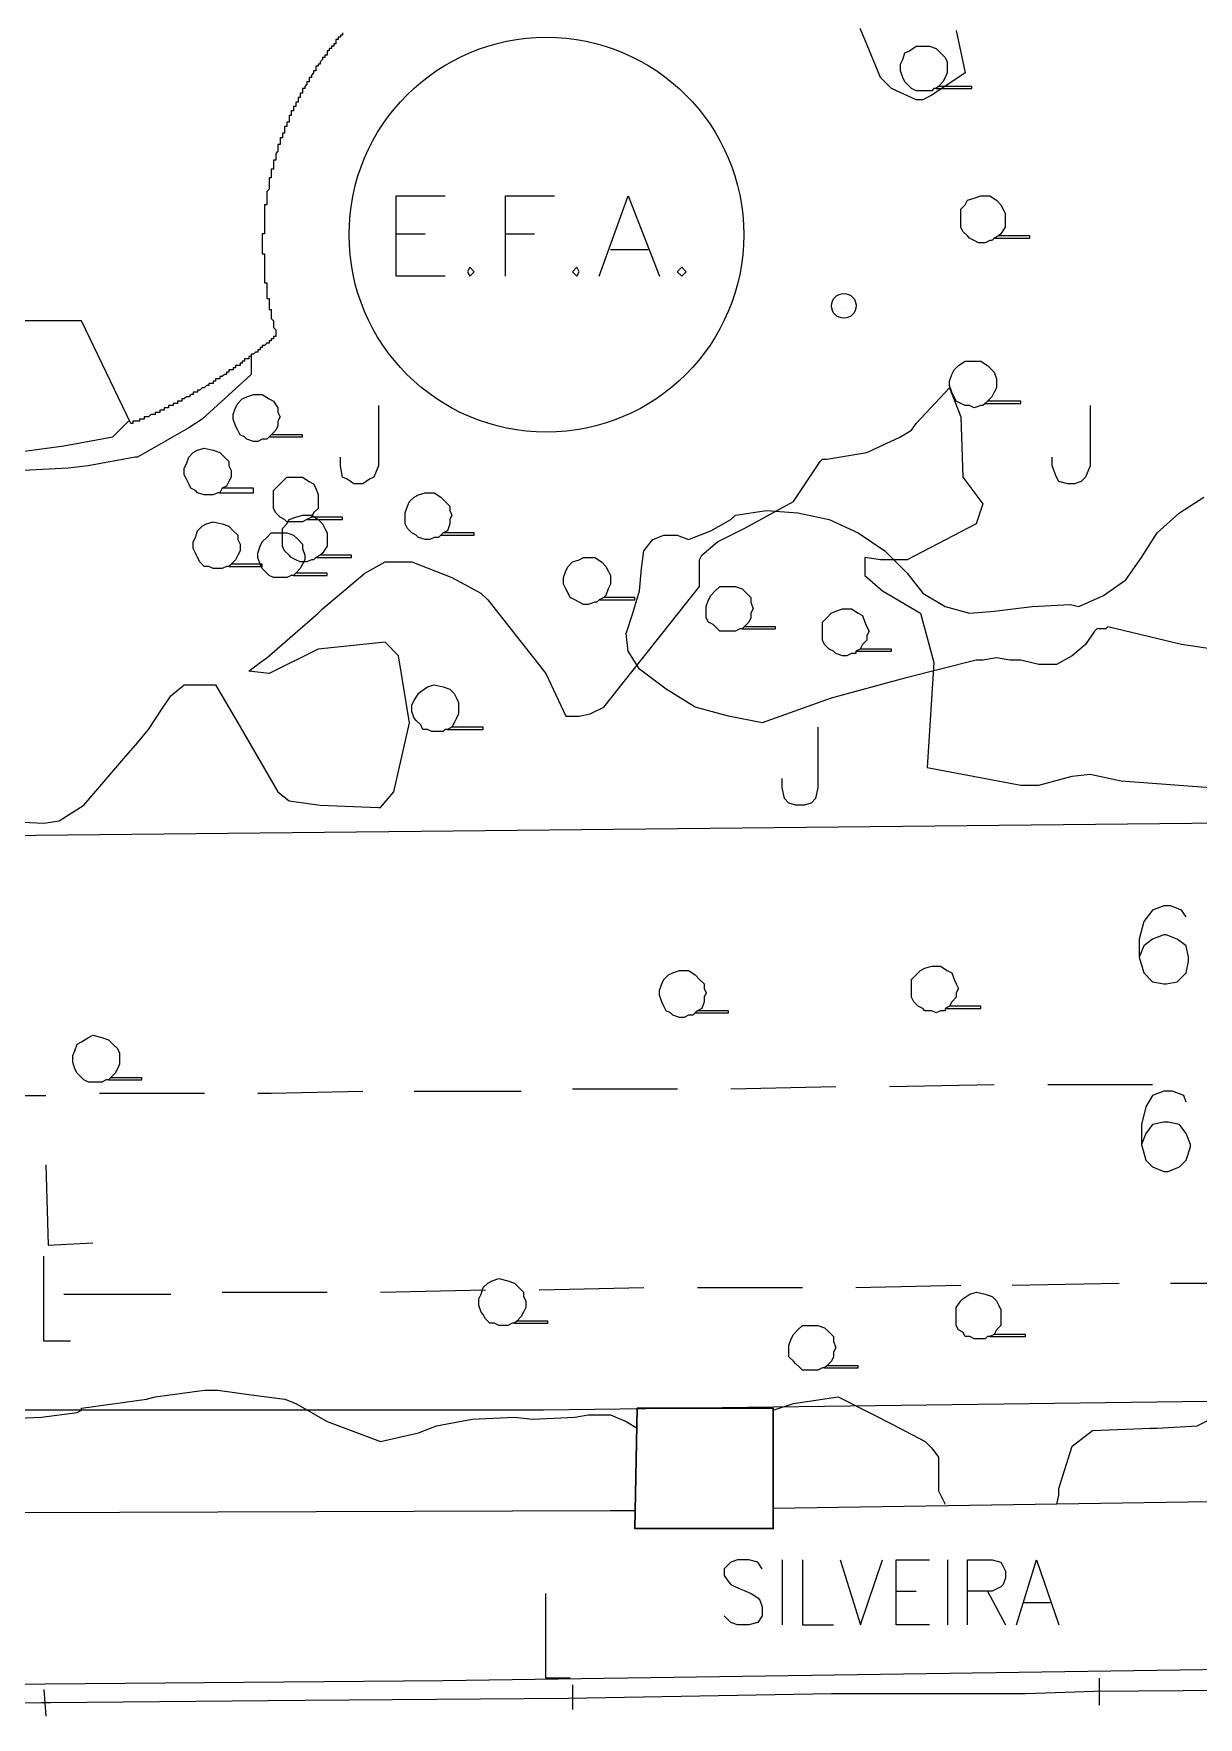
# Model space of a CAD drawing. Extents: x -2391 to 32076, y -11492 to 5852.
# Drawn here: x 4525.4 to 4569.6, y -1384.2 to -1320.3 of the extents above; entities that cross this region are included whole.
import ezdxf

# ---------------------------------------------------------------- set-up
doc = ezdxf.new("R2010")
doc.units = 0
doc.header["$LTSCALE"] = 7
for name, color, linetype in [('ALVE-CT', 3, 'CONTINUOUS'), ('PDF2_A101 - EDIFICACAO', 7, 'CONTINUOUS'), ('PDF2_A124 - MURO', 7, 'CONTINUOUS'), ('PDF2_A142 - PLATAFORMA_BALANCA', 7, 'CONTINUOUS'), ('PDF2_C301 - MEIO_FIO_2D', 7, 'CONTINUOUS'), ('PDF2_C307 - TXT_NOME_LOGRADOURO', 7, 'CONTINUOUS'), ('PDF2_D402 - FERROVIA_2D', 7, 'CONTINUOUS'), ('PDF2_D404 - ESTACAO_FERROVIARIA', 7, 'CONTINUOUS'), ('PDF2_F602 - ARVORE_ISOLADA', 7, 'CONTINUOUS'), ('PDF2_I903 - POSTE', 7, 'CONTINUOUS'), ('PDF2_M1305 - TXT_MALHA_UTM', 7, 'CONTINUOUS'), ('PDF2_N1402 - CURVA_INTERMEDIARIA', 7, 'CONTINUOUS'), ('PDF_A133 - CANTEIRO_JARDIM_ESTUFA', 7, 'CONTINUOUS'), ('PDF_A139 - ESPACO_FISICO_ALTERADO', 7, 'CONTINUOUS'), ('PDF_F602 - ARVORE_ISOLADA', 7, 'CONTINUOUS'), ('PDF_I902 - LUMINARIA', 7, 'CONTINUOUS'), ('PDF_M1305 - TXT_MALHA_UTM', 7, 'CONTINUOUS'), ('PDF_N1402 - CURVA_INTERMEDIARIA', 7, 'CONTINUOUS')]:
    doc.layers.add(name, color=color, linetype=linetype)

msp = doc.modelspace()

# ---------------------------------------------------------------- linework, layer by layer
at = {"layer": 'ALVE-CT'}
msp.add_circle((4550.796, -1271.53), 500, dxfattribs=at)
at = {"layer": 'PDF2_A101 - EDIFICACAO', "lineweight": 30}
msp.add_lwpolyline([(4553.507, -1372.45), (4553.507, -1377.021), (4548.258, -1377.021), (4548.343, -1372.45)], close=True, dxfattribs=at)
at = {"layer": 'PDF2_A124 - MURO', "lineweight": 9}
msp.add_lwpolyline([(4598.211, -1371.942), (4583.563, -1372.026), (4544.787, -1372.534), (4511.006, -1372.534), (4506.349, -1372.704), (4481.627, -1372.958), (4475.531, -1372.958), (4434.807, -1373.381), (4382.484, -1373.804), (4371.224, -1373.974)], dxfattribs=at)
at = {"layer": 'PDF2_A142 - PLATAFORMA_BALANCA', "lineweight": 9}
for points in [[(4548.258, -1376.344), (4547.327, -1376.344), (4521.25, -1376.429), (4446.491, -1377.36), (4409.746, -1377.529), (4409.831, -1383.71), (4413.387, -1384.049), (4459.445, -1383.456), (4540.977, -1382.779), (4582.04, -1382.186), (4629.367, -1381.847), (4634.532, -1381.763), (4634.701, -1375.498), (4633.177, -1375.413), (4628.69, -1375.498), (4608.116, -1375.751)], [(4598.211, -1375.921), (4594.485, -1375.921), (4575.859, -1375.921), (4553.507, -1376.259)]]:
    msp.add_lwpolyline(points, dxfattribs=at)
at = {"layer": 'PDF2_C301 - MEIO_FIO_2D', "lineweight": 9}
for points in [[(4527.939, -1360.512), (4531.918, -1360.512)], [(4533.95, -1360.512), (4534.458, -1360.512), (4537.929, -1360.427)], [(4539.876, -1360.427), (4543.94, -1360.427)], [(4545.888, -1360.342), (4549.867, -1360.342)], [(4551.899, -1360.342), (4555.878, -1360.258)], [(4557.91, -1360.258), (4561.889, -1360.173)], [(4563.921, -1360.173), (4567.9, -1360.173)], [(4521.927, -1360.596), (4525.907, -1360.596)], [(4526.584, -1368.132), (4530.648, -1368.132)], [(4532.595, -1368.047), (4534.458, -1368.047), (4536.574, -1368.047)], [(4538.606, -1368.047), (4542.586, -1367.962)], [(4544.618, -1367.962), (4548.597, -1367.878)], [(4550.629, -1367.878), (4554.608, -1367.878)], [(4556.64, -1367.878), (4560.619, -1367.793)], [(4562.567, -1367.793), (4566.631, -1367.708)], [(4568.578, -1367.708), (4572.642, -1367.708)]]:
    msp.add_lwpolyline(points, dxfattribs=at)
at = {"layer": 'PDF2_C307 - TXT_NOME_LOGRADOURO', "lineweight": 9}
msp.add_lwpolyline([(4525.907, -1363.221), (4525.991, -1366.269), (4527.685, -1366.184)], dxfattribs=at)
at = {"layer": 'PDF2_D402 - FERROVIA_2D', "lineweight": 9}
for points in [[(4644.268, -1382.355), (4629.367, -1382.44), (4610.402, -1382.694), (4595.755, -1382.863), (4594.824, -1382.948), (4585.765, -1383.033), (4575.774, -1383.117), (4565.699, -1383.202), (4563.075, -1383.287), (4555.709, -1383.287), (4545.718, -1383.456), (4535.728, -1383.541), (4526.076, -1383.625), (4525.737, -1383.625), (4515.747, -1383.71)], [(4565.869, -1382.694), (4565.869, -1383.71)], [(4525.822, -1383.117), (4525.907, -1384.133)], [(4545.888, -1382.948), (4545.888, -1383.879)]]:
    msp.add_lwpolyline(points, dxfattribs=at)
at = {"layer": 'PDF2_D404 - ESTACAO_FERROVIARIA', "lineweight": 9}
for points in [[(4553.084, -1378.545), (4552.915, -1378.291), (4552.576, -1378.207), (4552.153, -1378.207), (4551.899, -1378.291), (4551.645, -1378.545), (4551.645, -1378.799), (4551.814, -1379.053), (4551.899, -1379.138), (4552.068, -1379.223), (4552.661, -1379.477), (4552.915, -1379.646), (4552.999, -1379.731), (4553.084, -1379.985), (4553.084, -1380.323), (4552.915, -1380.577), (4552.576, -1380.662), (4552.153, -1380.662), (4551.899, -1380.577), (4551.645, -1380.323)], [(4553.846, -1378.207), (4553.846, -1380.662)], [(4554.608, -1378.207), (4554.608, -1380.662), (4555.793, -1380.662)], [(4556.047, -1378.207), (4556.809, -1380.662), (4557.656, -1378.207)], [(4559.434, -1380.662), (4558.164, -1380.662), (4558.164, -1378.207), (4559.434, -1378.207)], [(4560.111, -1378.207), (4560.111, -1380.662)], [(4560.873, -1380.662), (4560.873, -1378.207), (4561.805, -1378.207), (4562.143, -1378.291), (4562.228, -1378.461), (4562.313, -1378.63), (4562.313, -1378.884), (4562.228, -1379.138), (4562.143, -1379.223), (4561.805, -1379.392), (4560.873, -1379.392)], [(4562.736, -1380.662), (4563.498, -1378.207), (4564.345, -1380.662)], [(4558.164, -1379.392), (4558.926, -1379.392)], [(4561.635, -1379.392), (4562.313, -1380.662)], [(4562.99, -1379.815), (4564.006, -1379.815)]]:
    msp.add_lwpolyline(points, dxfattribs=at)
at = {"layer": 'PDF2_F602 - ARVORE_ISOLADA', "lineweight": 9}
for points in [[(4528.362, -1359.919), (4528.277, -1360.004), (4528.193, -1360.004), (4528.023, -1360.088), (4527.854, -1360.088), (4527.685, -1360.088), (4527.515, -1360.088), (4527.346, -1360.004), (4527.177, -1359.834), (4527.092, -1359.75), (4527.007, -1359.58), (4526.923, -1359.326), (4526.923, -1359.073), (4527.007, -1358.903), (4527.092, -1358.649), (4527.261, -1358.565), (4527.515, -1358.395), (4527.685, -1358.311), (4528.023, -1358.395), (4528.277, -1358.48), (4528.447, -1358.649), (4528.616, -1358.819), (4528.701, -1358.988), (4528.701, -1359.157), (4528.701, -1359.411), (4528.616, -1359.58), (4528.531, -1359.75), (4528.362, -1359.919), (4528.277, -1360.004), (4529.547, -1360.004), (4529.547, -1359.919)], [(4543.771, -1369.148), (4543.686, -1369.232), (4543.602, -1369.232), (4543.432, -1369.317), (4543.263, -1369.317), (4543.094, -1369.317), (4542.924, -1369.232), (4542.755, -1369.232), (4542.586, -1369.063), (4542.501, -1368.894), (4542.416, -1368.809), (4542.332, -1368.555), (4542.332, -1368.301), (4542.416, -1368.132), (4542.501, -1367.878), (4542.67, -1367.708), (4542.84, -1367.624), (4543.094, -1367.539), (4543.432, -1367.624), (4543.686, -1367.708), (4543.856, -1367.878), (4544.025, -1368.047), (4544.025, -1368.216), (4544.11, -1368.386), (4544.11, -1368.64), (4544.025, -1368.809), (4543.94, -1368.978), (4543.771, -1369.148), (4543.686, -1369.232), (4544.956, -1369.232), (4544.956, -1369.148)], [(4561.889, -1369.656), (4561.72, -1369.74), (4561.635, -1369.74), (4561.551, -1369.825), (4561.381, -1369.825), (4561.127, -1369.825), (4560.958, -1369.74), (4560.789, -1369.74), (4560.704, -1369.571), (4560.535, -1369.486), (4560.45, -1369.317), (4560.45, -1369.063), (4560.45, -1368.809), (4560.45, -1368.64), (4560.619, -1368.386), (4560.704, -1368.301), (4560.958, -1368.132), (4561.212, -1368.047), (4561.551, -1368.132), (4561.805, -1368.216), (4561.974, -1368.386), (4562.059, -1368.555), (4562.143, -1368.724), (4562.143, -1368.894), (4562.143, -1369.148), (4562.143, -1369.317), (4561.974, -1369.486), (4561.889, -1369.656), (4561.72, -1369.74), (4563.075, -1369.74), (4563.075, -1369.656)], [(4555.539, -1370.841), (4555.455, -1370.926), (4555.37, -1370.926), (4555.201, -1371.01), (4555.031, -1371.01), (4554.862, -1371.01), (4554.608, -1371.01), (4554.523, -1370.926), (4554.354, -1370.756), (4554.269, -1370.672), (4554.1, -1370.502), (4554.1, -1370.248), (4554.1, -1370.079), (4554.185, -1369.825), (4554.269, -1369.656), (4554.439, -1369.486), (4554.608, -1369.317), (4554.862, -1369.317), (4555.201, -1369.317), (4555.455, -1369.402), (4555.624, -1369.571), (4555.793, -1369.74), (4555.793, -1369.91), (4555.878, -1370.164), (4555.793, -1370.333), (4555.793, -1370.502), (4555.709, -1370.672), (4555.539, -1370.841), (4555.455, -1370.926), (4556.725, -1370.926), (4556.725, -1370.841)]]:
    msp.add_lwpolyline(points, close=True, dxfattribs=at)
at = {"layer": 'PDF2_I903 - POSTE', "lineweight": 9}
for points in [[(4526.838, -1369.91), (4525.822, -1369.91), (4525.822, -1366.692)], [(4545.803, -1382.694), (4544.872, -1382.694), (4544.872, -1379.477)]]:
    msp.add_lwpolyline(points, dxfattribs=at)
at = {"layer": 'PDF2_M1305 - TXT_MALHA_UTM', "lineweight": 9}
msp.add_lwpolyline([(4569.17, -1353.823), (4569.001, -1353.569), (4568.578, -1353.4), (4568.324, -1353.4), (4567.9, -1353.569), (4567.562, -1353.993), (4567.392, -1354.67), (4567.392, -1355.347), (4567.562, -1355.94), (4567.9, -1356.279), (4568.324, -1356.363), (4568.408, -1356.363), (4568.832, -1356.279), (4569.17, -1355.94), (4569.255, -1355.517), (4569.255, -1355.347), (4569.17, -1354.924), (4568.832, -1354.67), (4568.408, -1354.501), (4568.324, -1354.501), (4567.9, -1354.67), (4567.562, -1354.924), (4567.392, -1355.347)], dxfattribs=at)
at = {"layer": 'PDF2_N1402 - CURVA_INTERMEDIARIA', "lineweight": 9}
for points in [[(4521.927, -1372.958), (4525.737, -1372.788), (4527.092, -1372.619), (4527.261, -1372.534), (4527.261, -1372.45), (4529.717, -1372.111), (4530.055, -1372.026), (4531.918, -1371.772), (4532.426, -1371.772), (4533.696, -1371.942), (4534.966, -1372.111), (4535.389, -1372.28), (4536.574, -1372.958), (4538.606, -1373.72), (4540.046, -1373.381), (4540.723, -1373.127), (4542.078, -1372.873), (4543.686, -1372.788), (4544.364, -1372.873), (4545.972, -1372.788), (4546.48, -1372.704), (4547.327, -1372.704), (4547.92, -1372.958), (4548.343, -1373.212)], [(4553.507, -1372.534), (4554.269, -1372.28), (4555.963, -1372.026), (4557.317, -1372.704), (4557.995, -1373.042), (4559.265, -1373.72), (4559.519, -1373.974), (4559.773, -1374.312), (4559.773, -1375.074), (4559.773, -1375.413), (4559.773, -1375.582), (4560.027, -1376.09)], [(4564.26, -1376.09), (4564.345, -1375.751), (4564.345, -1375.498), (4564.853, -1373.889), (4565.615, -1373.296), (4567.816, -1373.212), (4568.07, -1373.212), (4569.594, -1373.127), (4570.61, -1372.619)]]:
    msp.add_lwpolyline(points, dxfattribs=at)
at = {"layer": 'PDF_A133 - CANTEIRO_JARDIM_ESTUFA', "lineweight": 9}
for points in [[(4524.042, -1336.298), (4526.582, -1335.959), (4528.444, -1335.621), (4529.037, -1335.028)], [(4538.519, -1334.435), (4538.519, -1336.721), (4538.35, -1337.145), (4538.181, -1337.229), (4537.927, -1337.399), (4537.588, -1337.399), (4537.334, -1337.229), (4537.165, -1337.145), (4537.08, -1336.721), (4537.08, -1336.383)], [(4565.527, -1334.435), (4565.527, -1336.721), (4565.358, -1337.145), (4565.188, -1337.314), (4564.934, -1337.399), (4564.68, -1337.399), (4564.342, -1337.314), (4564.257, -1337.145), (4564.088, -1336.721), (4564.088, -1336.383)], [(4571.877, -1343.918), (4568.998, -1343.494), (4566.204, -1342.817), (4566.12, -1342.902), (4566.035, -1342.902), (4565.95, -1342.902), (4565.866, -1342.902), (4565.781, -1342.902), (4565.696, -1342.986), (4565.358, -1343.494), (4564.85, -1343.918), (4564.257, -1344.256), (4563.58, -1344.256), (4562.903, -1344.087), (4562.479, -1344.087), (4561.971, -1344.002), (4561.463, -1344.087), (4561.209, -1344.087), (4558.5, -1344.764), (4555.706, -1345.526), (4553.082, -1346.458), (4551.812, -1346.204), (4550.542, -1345.865), (4549.441, -1345.188), (4548.425, -1344.426), (4548.002, -1343.748), (4547.917, -1343.071), (4548.171, -1342.309), (4548.425, -1341.462), (4548.51, -1340.616), (4548.594, -1339.938), (4548.933, -1339.515), (4549.356, -1339.346), (4549.864, -1339.346), (4550.288, -1339.515), (4551.134, -1339.176), (4551.896, -1338.753), (4552.066, -1338.584), (4553.251, -1338.415), (4554.436, -1338.499), (4555.621, -1338.753), (4556.722, -1339.261), (4557.738, -1339.938), (4558.585, -1340.785), (4559.177, -1341.547), (4560.024, -1342.055), (4560.955, -1342.309), (4561.887, -1342.224), (4563.326, -1342.055), (4564.765, -1341.97), (4565.104, -1342.055), (4566.035, -1341.632), (4566.882, -1341.039), (4567.474, -1340.192), (4568.067, -1339.261), (4568.914, -1338.499), (4569.845, -1337.907)], [(4555.198, -1346.627), (4555.198, -1348.913), (4555.113, -1349.336), (4554.944, -1349.505), (4554.69, -1349.59), (4554.351, -1349.59), (4554.098, -1349.505), (4553.928, -1349.336), (4553.844, -1348.913), (4553.844, -1348.574)], [(4594.99, -1350.013), (4497.457, -1351.029)]]:
    msp.add_lwpolyline(points, dxfattribs=at)
at = {"layer": 'PDF_A139 - ESPACO_FISICO_ALTERADO', "lineweight": 9}
for points in [[(4537.165, -1320.296), (4537.165, -1320.381), (4537.08, -1320.381), (4537.08, -1320.466), (4536.995, -1320.466), (4536.995, -1320.55), (4536.911, -1320.55), (4536.911, -1320.635), (4536.911, -1320.72), (4536.826, -1320.72), (4536.826, -1320.804), (4536.741, -1320.804), (4536.741, -1320.889), (4536.657, -1320.889), (4536.657, -1320.974), (4536.572, -1320.974), (4536.572, -1321.058), (4536.572, -1321.143), (4536.487, -1321.143), (4536.487, -1321.228), (4536.403, -1321.228), (4536.403, -1321.312), (4536.318, -1321.397), (4536.318, -1321.482), (4536.233, -1321.482), (4536.233, -1321.566), (4536.149, -1321.566), (4536.149, -1321.651), (4536.149, -1321.736), (4536.064, -1321.736), (4536.064, -1321.82), (4535.979, -1321.905), (4535.979, -1321.99), (4535.895, -1321.99), (4535.895, -1322.074), (4535.895, -1322.159), (4535.81, -1322.159), (4535.81, -1322.244), (4535.725, -1322.328), (4535.725, -1322.413), (4535.641, -1322.413), (4535.641, -1322.498), (4535.641, -1322.582), (4535.556, -1322.582), (4535.556, -1322.667), (4535.556, -1322.752), (4535.471, -1322.752), (4535.471, -1322.836), (4535.471, -1322.921), (4535.387, -1322.921), (4535.387, -1323.006), (4535.387, -1323.09), (4535.302, -1323.09), (4535.302, -1323.175), (4535.302, -1323.26), (4535.217, -1323.26), (4535.217, -1323.344), (4535.217, -1323.429), (4535.133, -1323.429), (4535.133, -1323.514), (4535.133, -1323.598), (4535.133, -1323.683), (4535.048, -1323.683), (4535.048, -1323.768), (4535.048, -1323.852), (4534.963, -1323.852), (4534.963, -1323.937), (4534.963, -1324.022), (4534.963, -1324.106), (4534.879, -1324.106), (4534.879, -1324.191), (4534.879, -1324.276), (4534.794, -1324.276), (4534.794, -1324.36), (4534.794, -1324.445), (4534.794, -1324.53), (4534.71, -1324.53), (4534.71, -1324.614), (4534.71, -1324.699), (4534.71, -1324.784), (4534.625, -1324.868), (4534.625, -1324.953), (4534.625, -1325.038), (4534.625, -1325.122), (4534.54, -1325.122), (4534.54, -1325.207), (4534.54, -1325.292), (4534.54, -1325.376), (4534.54, -1325.461), (4534.456, -1325.461), (4534.456, -1325.546), (4534.456, -1325.63), (4534.456, -1325.715), (4534.456, -1325.8), (4534.371, -1325.8), (4534.371, -1325.884), (4534.371, -1325.969), (4534.371, -1326.054), (4534.371, -1326.138), (4534.371, -1326.223), (4534.286, -1326.308), (4534.286, -1326.392), (4534.286, -1326.477), (4534.286, -1326.562), (4534.286, -1326.646), (4534.286, -1326.731), (4534.286, -1326.816), (4534.202, -1326.816), (4534.202, -1326.9), (4534.202, -1326.985), (4534.202, -1327.07), (4534.202, -1327.154), (4534.202, -1327.239), (4534.202, -1327.324), (4534.202, -1327.408), (4534.202, -1327.493), (4534.202, -1327.578), (4534.202, -1327.662), (4534.202, -1327.747), (4534.202, -1327.832), (4534.202, -1327.916), (4534.117, -1327.916), (4534.117, -1328.001), (4534.117, -1328.086), (4534.117, -1328.17), (4534.117, -1328.255), (4534.117, -1328.34), (4534.117, -1328.424), (4534.117, -1328.509), (4534.117, -1328.594), (4534.117, -1328.678), (4534.202, -1328.678), (4534.202, -1328.763), (4534.202, -1328.848), (4534.202, -1328.932), (4534.202, -1329.017), (4534.202, -1329.101), (4534.202, -1329.186), (4534.202, -1329.271), (4534.202, -1329.355), (4534.202, -1329.44), (4534.202, -1329.525), (4534.202, -1329.609), (4534.202, -1329.694), (4534.202, -1329.779), (4534.286, -1329.779), (4534.286, -1329.863), (4534.286, -1329.948), (4534.286, -1330.033), (4534.286, -1330.117), (4534.286, -1330.202), (4534.286, -1330.287), (4534.286, -1330.371), (4534.371, -1330.371), (4534.371, -1330.456), (4534.371, -1330.541), (4534.371, -1330.625), (4534.371, -1330.71), (4534.371, -1330.795), (4534.456, -1330.795), (4534.456, -1330.879), (4534.456, -1330.964), (4534.456, -1331.049), (4534.456, -1331.133), (4534.54, -1331.218), (4534.54, -1331.303), (4534.54, -1331.387), (4534.54, -1331.472), (4534.625, -1331.557), (4534.625, -1331.641), (4534.625, -1331.726), (4534.625, -1331.811), (4534.54, -1331.811), (4534.54, -1331.895), (4534.456, -1331.895), (4534.456, -1331.98), (4534.371, -1331.98), (4534.371, -1332.065), (4534.286, -1332.065), (4534.202, -1332.149), (4534.117, -1332.149), (4534.117, -1332.234), (4534.032, -1332.234), (4534.032, -1332.319), (4533.948, -1332.319), (4533.948, -1332.403), (4533.863, -1332.403), (4533.778, -1332.488), (4533.694, -1332.488), (4533.694, -1332.573), (4533.609, -1332.573), (4533.609, -1332.657), (4533.524, -1332.657), (4533.44, -1332.657), (4533.44, -1332.742), (4533.355, -1332.742), (4533.355, -1332.827), (4533.27, -1332.827), (4533.27, -1332.911), (4533.186, -1332.911), (4533.101, -1332.911), (4533.101, -1332.996), (4533.016, -1332.996), (4533.016, -1333.081), (4532.932, -1333.081), (4532.847, -1333.081), (4532.847, -1333.165), (4532.762, -1333.165), (4532.762, -1333.25), (4532.678, -1333.25), (4532.593, -1333.335), (4532.508, -1333.335), (4532.508, -1333.419), (4532.424, -1333.419), (4532.339, -1333.419), (4532.339, -1333.504), (4532.254, -1333.504), (4532.254, -1333.589), (4532.17, -1333.589), (4532.085, -1333.589), (4532.085, -1333.673), (4532, -1333.673), (4531.916, -1333.758), (4531.831, -1333.758), (4531.746, -1333.843), (4531.662, -1333.843), (4531.662, -1333.927), (4531.577, -1333.927), (4531.492, -1333.927), (4531.492, -1334.012), (4531.408, -1334.012), (4531.323, -1334.097), (4531.238, -1334.097), (4531.154, -1334.181), (4531.069, -1334.181), (4531.069, -1334.266), (4530.984, -1334.266), (4530.9, -1334.266), (4530.9, -1334.351), (4530.815, -1334.351), (4530.73, -1334.351), (4530.73, -1334.435), (4530.646, -1334.435), (4530.561, -1334.435), (4530.561, -1334.52), (4530.476, -1334.52), (4530.392, -1334.52), (4530.392, -1334.605), (4530.307, -1334.605), (4530.222, -1334.605), (4530.222, -1334.689), (4530.138, -1334.689), (4530.053, -1334.689), (4530.053, -1334.774), (4529.968, -1334.774), (4529.884, -1334.774), (4529.799, -1334.859), (4529.714, -1334.859), (4529.63, -1334.859), (4529.63, -1334.943), (4529.545, -1334.943), (4529.46, -1334.943), (4529.46, -1335.028), (4529.376, -1335.028), (4529.291, -1335.028), (4529.206, -1335.028), (4529.206, -1335.113), (4529.122, -1335.113), (4527.259, -1331.218), (4521.079, -1331.218)], [(4541.059, -1329.525), (4539.197, -1329.525), (4539.197, -1326.477), (4541.059, -1326.477)], [(4543.345, -1329.525), (4543.345, -1326.477), (4545.208, -1326.477)], [(4546.901, -1329.525), (4548.002, -1326.477), (4549.187, -1329.525)], [(4539.197, -1327.916), (4540.297, -1327.916)], [(4543.345, -1327.916), (4544.446, -1327.916)], [(4547.324, -1328.509), (4548.764, -1328.509)]]:
    msp.add_lwpolyline(points, dxfattribs=at)
for points in [[(4541.991, -1329.186), (4541.906, -1329.355), (4541.991, -1329.525), (4542.16, -1329.355)], [(4546.054, -1329.186), (4545.885, -1329.355), (4546.054, -1329.525), (4546.139, -1329.355)], [(4550.034, -1329.186), (4549.864, -1329.355), (4550.034, -1329.525), (4550.203, -1329.355)]]:
    msp.add_lwpolyline(points, close=True, dxfattribs=at)
msp.add_circle((4544.897, -1327.953), 7.488, dxfattribs=at)
at = {"layer": 'PDF_F602 - ARVORE_ISOLADA', "lineweight": 9}
for points in [[(4559.77, -1322.328), (4559.685, -1322.413), (4559.601, -1322.413), (4559.516, -1322.498), (4559.262, -1322.498), (4559.093, -1322.498), (4558.923, -1322.498), (4558.754, -1322.413), (4558.585, -1322.244), (4558.5, -1322.159), (4558.415, -1321.99), (4558.331, -1321.736), (4558.331, -1321.482), (4558.415, -1321.312), (4558.5, -1321.058), (4558.669, -1320.974), (4558.923, -1320.804), (4559.093, -1320.804), (4559.431, -1320.804), (4559.685, -1320.889), (4559.855, -1321.058), (4560.024, -1321.228), (4560.109, -1321.397), (4560.109, -1321.566), (4560.109, -1321.82), (4560.024, -1321.99), (4559.939, -1322.159), (4559.77, -1322.328), (4559.685, -1322.413), (4561.04, -1322.413), (4561.04, -1322.328)], [(4562.056, -1328.001), (4561.887, -1328.086), (4561.802, -1328.17), (4561.717, -1328.17), (4561.548, -1328.255), (4561.294, -1328.255), (4561.125, -1328.17), (4560.955, -1328.086), (4560.871, -1328.001), (4560.701, -1327.832), (4560.617, -1327.662), (4560.617, -1327.493), (4560.617, -1327.239), (4560.617, -1326.985), (4560.786, -1326.816), (4560.871, -1326.646), (4561.125, -1326.562), (4561.379, -1326.477), (4561.717, -1326.477), (4561.971, -1326.646), (4562.141, -1326.816), (4562.225, -1326.985), (4562.31, -1327.154), (4562.31, -1327.324), (4562.31, -1327.493), (4562.31, -1327.662), (4562.141, -1327.916), (4562.056, -1328.001), (4561.887, -1328.086), (4563.241, -1328.086), (4563.241, -1328.001)], [(4561.633, -1334.266), (4561.548, -1334.351), (4561.463, -1334.435), (4561.379, -1334.435), (4561.125, -1334.52), (4560.955, -1334.435), (4560.786, -1334.435), (4560.617, -1334.351), (4560.447, -1334.266), (4560.363, -1334.097), (4560.278, -1333.927), (4560.193, -1333.673), (4560.193, -1333.504), (4560.278, -1333.25), (4560.363, -1333.081), (4560.532, -1332.911), (4560.786, -1332.742), (4560.955, -1332.742), (4561.379, -1332.742), (4561.633, -1332.911), (4561.717, -1332.996), (4561.887, -1333.165), (4561.971, -1333.419), (4561.971, -1333.589), (4561.971, -1333.758), (4561.887, -1333.927), (4561.802, -1334.097), (4561.633, -1334.266), (4561.548, -1334.351), (4562.903, -1334.351), (4562.903, -1334.266)], [(4534.456, -1335.536), (4534.371, -1335.621), (4534.286, -1335.705), (4534.117, -1335.705), (4533.948, -1335.79), (4533.778, -1335.79), (4533.524, -1335.705), (4533.44, -1335.621), (4533.27, -1335.536), (4533.186, -1335.367), (4533.101, -1335.197), (4533.016, -1334.943), (4533.016, -1334.774), (4533.101, -1334.52), (4533.186, -1334.351), (4533.355, -1334.181), (4533.524, -1334.097), (4533.778, -1334.012), (4534.117, -1334.012), (4534.371, -1334.181), (4534.54, -1334.266), (4534.71, -1334.52), (4534.71, -1334.689), (4534.794, -1334.859), (4534.71, -1335.028), (4534.71, -1335.197), (4534.625, -1335.367), (4534.456, -1335.536), (4534.371, -1335.621), (4535.641, -1335.621), (4535.641, -1335.536)], [(4532.593, -1337.568), (4532.508, -1337.737), (4532.424, -1337.737), (4532.254, -1337.822), (4532.085, -1337.822), (4531.916, -1337.822), (4531.662, -1337.737), (4531.577, -1337.653), (4531.408, -1337.568), (4531.323, -1337.399), (4531.238, -1337.229), (4531.154, -1337.06), (4531.154, -1336.806), (4531.238, -1336.637), (4531.323, -1336.383), (4531.492, -1336.213), (4531.662, -1336.129), (4531.916, -1336.044), (4532.254, -1336.129), (4532.508, -1336.213), (4532.678, -1336.383), (4532.847, -1336.552), (4532.847, -1336.721), (4532.932, -1336.891), (4532.932, -1337.145), (4532.847, -1337.314), (4532.762, -1337.483), (4532.593, -1337.568), (4532.508, -1337.737), (4533.778, -1337.737), (4533.778, -1337.568)], [(4535.979, -1338.668), (4535.81, -1338.753), (4535.641, -1338.838), (4535.471, -1338.838), (4535.302, -1338.838), (4535.048, -1338.838), (4534.963, -1338.753), (4534.794, -1338.668), (4534.625, -1338.499), (4534.54, -1338.33), (4534.54, -1338.076), (4534.54, -1337.907), (4534.54, -1337.653), (4534.71, -1337.483), (4534.879, -1337.314), (4535.048, -1337.145), (4535.302, -1337.145), (4535.641, -1337.145), (4535.895, -1337.314), (4536.064, -1337.399), (4536.149, -1337.568), (4536.233, -1337.822), (4536.233, -1337.991), (4536.233, -1338.161), (4536.233, -1338.33), (4536.064, -1338.499), (4535.979, -1338.668), (4535.81, -1338.753), (4537.165, -1338.753), (4537.165, -1338.668)], [(4540.975, -1339.261), (4540.89, -1339.346), (4540.805, -1339.43), (4540.636, -1339.43), (4540.467, -1339.515), (4540.297, -1339.515), (4540.043, -1339.43), (4539.959, -1339.346), (4539.789, -1339.261), (4539.62, -1339.092), (4539.535, -1338.922), (4539.535, -1338.753), (4539.535, -1338.499), (4539.62, -1338.245), (4539.705, -1338.076), (4539.874, -1337.907), (4540.043, -1337.822), (4540.297, -1337.737), (4540.636, -1337.737), (4540.89, -1337.907), (4541.059, -1338.076), (4541.229, -1338.245), (4541.229, -1338.415), (4541.313, -1338.584), (4541.229, -1338.753), (4541.229, -1338.922), (4541.144, -1339.176), (4540.975, -1339.261), (4540.89, -1339.346), (4542.16, -1339.346), (4542.16, -1339.261)], [(4532.932, -1340.446), (4532.847, -1340.531), (4532.762, -1340.531), (4532.593, -1340.616), (4532.424, -1340.616), (4532.254, -1340.616), (4532.085, -1340.531), (4531.916, -1340.531), (4531.746, -1340.362), (4531.662, -1340.192), (4531.577, -1340.023), (4531.492, -1339.854), (4531.492, -1339.6), (4531.577, -1339.43), (4531.662, -1339.176), (4531.831, -1339.007), (4532, -1338.922), (4532.254, -1338.838), (4532.593, -1338.922), (4532.847, -1339.007), (4533.016, -1339.176), (4533.186, -1339.346), (4533.186, -1339.515), (4533.27, -1339.684), (4533.27, -1339.938), (4533.186, -1340.108), (4533.101, -1340.277), (4532.932, -1340.446), (4532.847, -1340.531), (4534.117, -1340.531), (4534.117, -1340.446)], [(4536.318, -1340.108), (4536.149, -1340.192), (4536.064, -1340.277), (4535.979, -1340.277), (4535.81, -1340.362), (4535.556, -1340.362), (4535.387, -1340.277), (4535.217, -1340.192), (4535.133, -1340.108), (4534.963, -1339.938), (4534.879, -1339.769), (4534.879, -1339.6), (4534.879, -1339.346), (4534.879, -1339.092), (4535.048, -1338.922), (4535.133, -1338.753), (4535.387, -1338.668), (4535.641, -1338.584), (4535.979, -1338.584), (4536.233, -1338.753), (4536.403, -1338.922), (4536.487, -1339.092), (4536.572, -1339.261), (4536.572, -1339.43), (4536.572, -1339.6), (4536.572, -1339.769), (4536.403, -1340.023), (4536.318, -1340.108), (4536.149, -1340.192), (4537.503, -1340.192), (4537.503, -1340.108)], [(4535.387, -1340.785), (4535.302, -1340.87), (4535.217, -1340.87), (4535.048, -1340.954), (4534.879, -1340.954), (4534.71, -1340.954), (4534.54, -1340.954), (4534.371, -1340.87), (4534.202, -1340.7), (4534.117, -1340.616), (4534.032, -1340.446), (4533.948, -1340.192), (4533.948, -1340.023), (4534.032, -1339.769), (4534.117, -1339.6), (4534.286, -1339.43), (4534.456, -1339.261), (4534.71, -1339.261), (4535.048, -1339.261), (4535.302, -1339.346), (4535.471, -1339.515), (4535.641, -1339.684), (4535.641, -1339.854), (4535.725, -1340.108), (4535.725, -1340.277), (4535.641, -1340.446), (4535.556, -1340.616), (4535.387, -1340.785), (4535.302, -1340.87), (4536.572, -1340.87), (4536.572, -1340.785)], [(4547.07, -1341.716), (4546.901, -1341.801), (4546.816, -1341.886), (4546.732, -1341.886), (4546.478, -1341.97), (4546.308, -1341.97), (4546.139, -1341.886), (4545.97, -1341.801), (4545.8, -1341.716), (4545.716, -1341.547), (4545.631, -1341.378), (4545.546, -1341.208), (4545.546, -1340.954), (4545.631, -1340.7), (4545.716, -1340.531), (4545.885, -1340.362), (4546.139, -1340.277), (4546.308, -1340.192), (4546.732, -1340.192), (4546.986, -1340.362), (4547.155, -1340.531), (4547.24, -1340.7), (4547.324, -1340.87), (4547.324, -1341.039), (4547.324, -1341.208), (4547.24, -1341.378), (4547.155, -1341.632), (4547.07, -1341.716), (4546.901, -1341.801), (4548.256, -1341.801), (4548.256, -1341.716)], [(4552.404, -1342.817), (4552.32, -1342.902), (4552.235, -1342.902), (4552.066, -1342.986), (4551.896, -1342.986), (4551.727, -1342.986), (4551.473, -1342.986), (4551.388, -1342.902), (4551.219, -1342.732), (4551.05, -1342.648), (4550.965, -1342.478), (4550.965, -1342.224), (4550.965, -1342.055), (4551.05, -1341.801), (4551.134, -1341.632), (4551.304, -1341.462), (4551.473, -1341.293), (4551.727, -1341.293), (4552.066, -1341.293), (4552.32, -1341.378), (4552.489, -1341.547), (4552.658, -1341.716), (4552.658, -1341.886), (4552.743, -1342.14), (4552.658, -1342.309), (4552.658, -1342.478), (4552.574, -1342.648), (4552.404, -1342.817), (4552.32, -1342.902), (4553.59, -1342.902), (4553.59, -1342.817)], [(4556.807, -1343.664), (4556.637, -1343.748), (4556.637, -1343.833), (4556.468, -1343.833), (4556.299, -1343.918), (4556.129, -1343.918), (4555.875, -1343.833), (4555.791, -1343.748), (4555.621, -1343.664), (4555.452, -1343.494), (4555.367, -1343.325), (4555.367, -1343.071), (4555.367, -1342.902), (4555.367, -1342.648), (4555.537, -1342.478), (4555.706, -1342.309), (4555.875, -1342.224), (4556.129, -1342.14), (4556.468, -1342.14), (4556.722, -1342.309), (4556.891, -1342.394), (4556.976, -1342.648), (4557.061, -1342.817), (4557.145, -1342.986), (4557.061, -1343.156), (4557.061, -1343.325), (4556.891, -1343.494), (4556.807, -1343.664), (4556.637, -1343.748), (4557.992, -1343.748), (4557.992, -1343.664)], [(4541.313, -1346.627), (4541.144, -1346.712), (4541.059, -1346.712), (4540.975, -1346.796), (4540.805, -1346.796), (4540.551, -1346.796), (4540.382, -1346.712), (4540.213, -1346.712), (4540.128, -1346.542), (4539.959, -1346.373), (4539.874, -1346.288), (4539.789, -1346.034), (4539.789, -1345.78), (4539.874, -1345.611), (4540.043, -1345.357), (4540.128, -1345.272), (4540.382, -1345.103), (4540.636, -1345.018), (4540.975, -1345.103), (4541.229, -1345.188), (4541.398, -1345.357), (4541.483, -1345.526), (4541.567, -1345.696), (4541.567, -1345.865), (4541.567, -1346.119), (4541.483, -1346.288), (4541.398, -1346.458), (4541.313, -1346.627), (4541.144, -1346.712), (4542.499, -1346.712), (4542.499, -1346.627)], [(4550.626, -1357.379), (4550.542, -1357.464), (4550.457, -1357.549), (4550.288, -1357.549), (4550.118, -1357.633), (4549.949, -1357.633), (4549.695, -1357.549), (4549.61, -1357.464), (4549.441, -1357.379), (4549.356, -1357.21), (4549.272, -1357.041), (4549.187, -1356.787), (4549.187, -1356.617), (4549.272, -1356.363), (4549.356, -1356.194), (4549.526, -1356.025), (4549.695, -1355.94), (4549.949, -1355.855), (4550.288, -1355.855), (4550.542, -1356.025), (4550.711, -1356.194), (4550.88, -1356.363), (4550.88, -1356.533), (4550.965, -1356.702), (4550.88, -1356.871), (4550.88, -1357.041), (4550.796, -1357.295), (4550.626, -1357.379), (4550.542, -1357.464), (4551.812, -1357.464), (4551.812, -1357.379)], [(4560.193, -1357.21), (4560.024, -1357.295), (4560.024, -1357.379), (4559.855, -1357.379), (4559.685, -1357.464), (4559.516, -1357.379), (4559.262, -1357.379), (4559.177, -1357.295), (4559.008, -1357.21), (4558.839, -1357.041), (4558.754, -1356.871), (4558.754, -1356.617), (4558.754, -1356.448), (4558.754, -1356.194), (4558.923, -1356.025), (4559.093, -1355.855), (4559.262, -1355.771), (4559.516, -1355.686), (4559.855, -1355.686), (4560.109, -1355.855), (4560.278, -1355.94), (4560.363, -1356.194), (4560.447, -1356.363), (4560.532, -1356.533), (4560.447, -1356.702), (4560.447, -1356.871), (4560.278, -1357.041), (4560.193, -1357.21), (4560.024, -1357.295), (4561.379, -1357.295), (4561.379, -1357.21)]]:
    msp.add_lwpolyline(points, close=True, dxfattribs=at)
at = {"layer": 'PDF_I902 - LUMINARIA', "lineweight": 9}
msp.add_lwpolyline([(4556.129, -1330.71), (4556.129, -1330.71)], dxfattribs=at)
msp.add_circle((4556.183, -1330.65), 0.466, dxfattribs=at)
at = {"layer": 'PDF_M1305 - TXT_MALHA_UTM', "lineweight": 9}
msp.add_lwpolyline([(4569.168, -1360.85), (4569.083, -1360.596), (4568.66, -1360.427), (4568.321, -1360.427), (4567.898, -1360.596), (4567.644, -1361.02), (4567.474, -1361.697), (4567.474, -1362.459), (4567.644, -1363.052), (4567.898, -1363.306), (4568.321, -1363.475), (4568.49, -1363.475), (4568.914, -1363.306), (4569.168, -1363.052), (4569.337, -1362.544), (4569.337, -1362.459), (4569.168, -1362.036), (4568.914, -1361.697), (4568.49, -1361.612), (4568.321, -1361.612), (4567.898, -1361.697), (4567.644, -1362.036), (4567.474, -1362.459)], dxfattribs=at)
at = {"layer": 'PDF_N1402 - CURVA_INTERMEDIARIA', "lineweight": 9}
for points in [[(4560.447, -1320.212), (4560.786, -1321.82), (4559.516, -1322.667), (4559.177, -1322.836), (4558.923, -1322.836), (4557.992, -1322.413), (4557.569, -1321.99), (4556.976, -1320.55), (4556.807, -1320.127)], [(4533.694, -1332.488), (4533.694, -1333.165), (4533.694, -1333.25), (4531.831, -1334.943), (4531.323, -1335.282), (4529.376, -1336.383), (4529.291, -1336.383), (4527.513, -1336.721), (4526.751, -1336.806), (4525.058, -1336.891)], [(4523.957, -1350.183), (4525.82, -1350.267), (4526.412, -1350.183), (4527.344, -1349.59), (4528.868, -1347.812), (4529.376, -1347.22), (4529.799, -1346.712), (4530.307, -1345.95), (4530.646, -1345.442), (4531.154, -1345.018), (4532.339, -1345.018), (4533.186, -1346.458), (4534.71, -1349.082), (4535.133, -1349.421), (4536.318, -1349.59), (4538.519, -1349.675), (4538.604, -1349.675), (4539.112, -1349.082), (4539.705, -1346.458), (4539.281, -1343.918), (4538.773, -1343.41), (4536.233, -1343.664), (4534.371, -1344.595), (4533.609, -1344.51), (4534.032, -1344.172), (4534.286, -1344.002), (4536.233, -1342.309), (4536.403, -1342.14), (4538.011, -1340.785), (4538.773, -1340.362), (4539.789, -1340.362), (4541.313, -1340.954), (4542.414, -1341.547), (4542.668, -1341.801), (4544.869, -1344.595), (4545.631, -1346.204), (4546.139, -1346.204), (4546.562, -1346.119), (4547.07, -1345.865), (4550.711, -1341.293), (4550.711, -1340.277), (4550.796, -1340.108), (4551.388, -1339.6), (4552.404, -1339.092), (4554.267, -1338.076), (4555.283, -1336.552), (4555.367, -1336.467), (4555.537, -1336.467), (4557.061, -1336.213), (4558.331, -1335.621), (4558.754, -1335.367), (4558.923, -1335.113), (4560.193, -1333.758), (4560.617, -1334.859), (4560.701, -1337.145), (4561.463, -1338.161), (4561.209, -1338.922), (4558.585, -1340.277), (4557.569, -1340.277), (4556.976, -1340.192), (4556.976, -1340.87), (4557.653, -1341.462), (4559.093, -1342.309), (4559.601, -1344.172), (4559.347, -1348.151), (4562.903, -1348.828), (4563.58, -1348.828), (4564.85, -1348.489), (4565.527, -1348.405), (4566.712, -1348.659), (4570.099, -1348.913)]]:
    msp.add_lwpolyline(points, dxfattribs=at)

doc.saveas('drawing.dxf')
